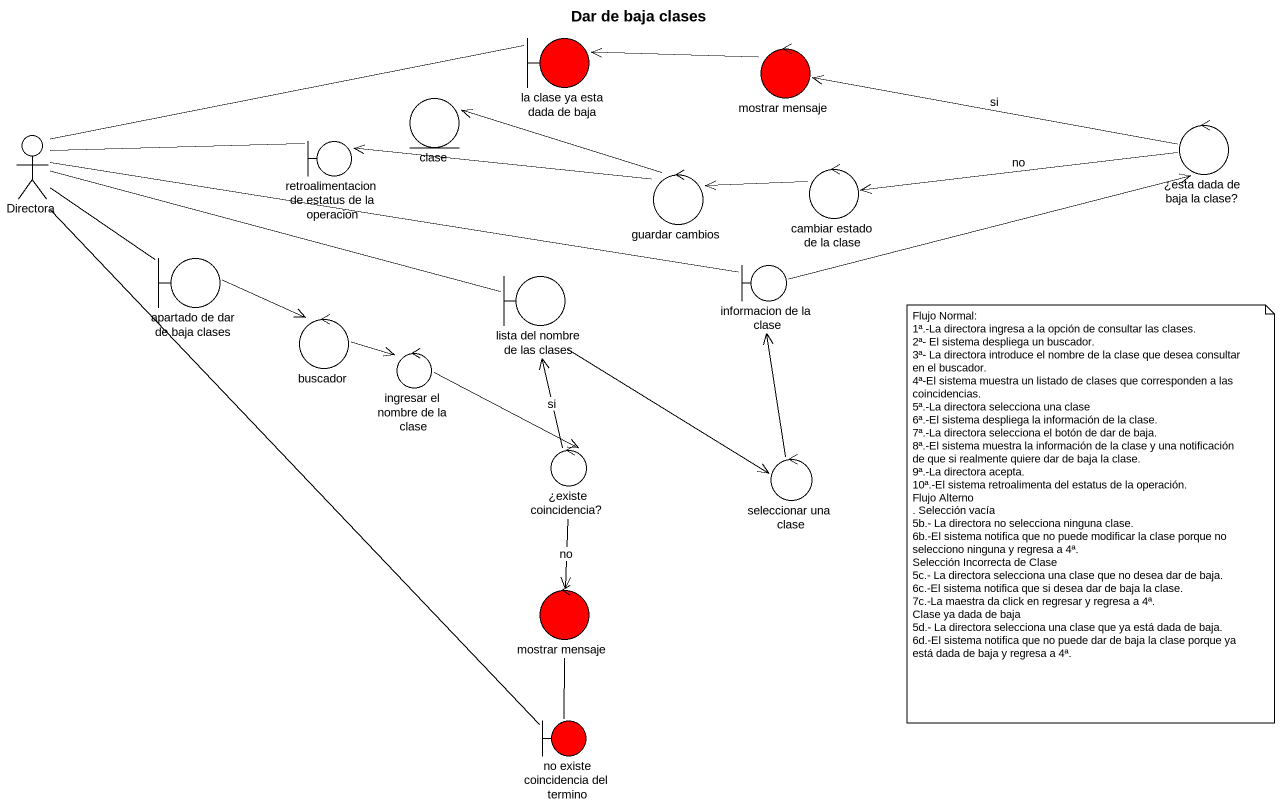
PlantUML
@startuml
title Dar de baja clases
boundary "la clase ya esta dada de baja" as la_clase_ya_esta_dada_de #FF0000
control "mostrar mensaje" as mostrar_mensaje #FF0000
entity clase
actor Directora
boundary "retroalimentacion de estatus de la operacion" as retroalimentacion_de
control "¿esta dada de baja la clase?" as esta_dada_de_baja_la_clase
control "guardar cambios" as guardar_cambios
control "cambiar estado de la clase" as cambiar_estado_de_la_clase
boundary "apartado de dar de baja clases" as apartado_de_dar_de_baja
boundary "informacion de la clase" as informacion_de_la_clase
boundary "lista del nombre de las clases" as lista_del_nombre_de_las
control buscador
control "ingresar el nombre de la clase" as ingresar_el_nombre_de_la
control "¿existe coincidencia?" as existe_coincidencia
control "seleccionar una clase" as seleccionar_una_clase
control "mostrar mensaje" as mostrar_mensaje_2 #FF0000
boundary "no existe coincidencia del termino" as no_existe_coincidencia_del #FF0000
la_clase_ya_esta_dada_de -left- Directora
mostrar_mensaje -left-> la_clase_ya_esta_dada_de
Directora -- apartado_de_dar_de_baja
Directora -right- lista_del_nombre_de_las
Directora -- no_existe_coincidencia_del
retroalimentacion_de -left- Directora
esta_dada_de_baja_la_clase -left-> mostrar_mensaje : si
esta_dada_de_baja_la_clase -left-> cambiar_estado_de_la_clase : no
guardar_cambios -left-> clase
guardar_cambios -left-> retroalimentacion_de
cambiar_estado_de_la_clase -left-> guardar_cambios
apartado_de_dar_de_baja -right-> buscador
informacion_de_la_clase -left- Directora
informacion_de_la_clase -right-> esta_dada_de_baja_la_clase
lista_del_nombre_de_las --> seleccionar_una_clase
buscador -right-> ingresar_el_nombre_de_la
ingresar_el_nombre_de_la -right-> existe_coincidencia
existe_coincidencia -up-> lista_del_nombre_de_las : si
existe_coincidencia --> mostrar_mensaje_2 : no
seleccionar_una_clase -up-> informacion_de_la_clase
mostrar_mensaje_2 -- no_existe_coincidencia_del
note as N1
  Flujo Normal:
  1ª.-La directora ingresa a la opción de consultar las clases.
  2ª- El sistema despliega un buscador.
  3ª- La directora introduce el nombre de la clase que desea consultar en el buscador.
  4ª-El sistema muestra un listado de clases que corresponden a las coincidencias.
  5ª.-La directora selecciona una clase
  6ª.-El sistema despliega la información de la clase.
  7ª.-La directora selecciona el botón de dar de baja.
  8ª.-El sistema muestra la información de la clase y una notificación de que si realmente quiere dar de baja la clase.
  9ª.-La directora acepta.
  10ª.-El sistema retroalimenta del estatus de la operación.
  Flujo Alterno
  . Selección vacía
  5b.- La directora no selecciona ninguna clase.
  6b.-El sistema notifica que no puede modificar la clase porque no selecciono ninguna y regresa a 4ª.
  Selección Incorrecta de Clase
  5c.- La directora selecciona una clase que no desea dar de baja.
  6c.-El sistema notifica que si desea dar de baja la clase.
  7c.-La maestra da click en regresar y regresa a 4ª.
  Clase ya dada de baja
  5d.- La directora selecciona una clase que ya está dada de baja.
  6d.-El sistema notifica que no puede dar de baja la clase porque ya está dada de baja y regresa a 4ª.
end note
@enduml
